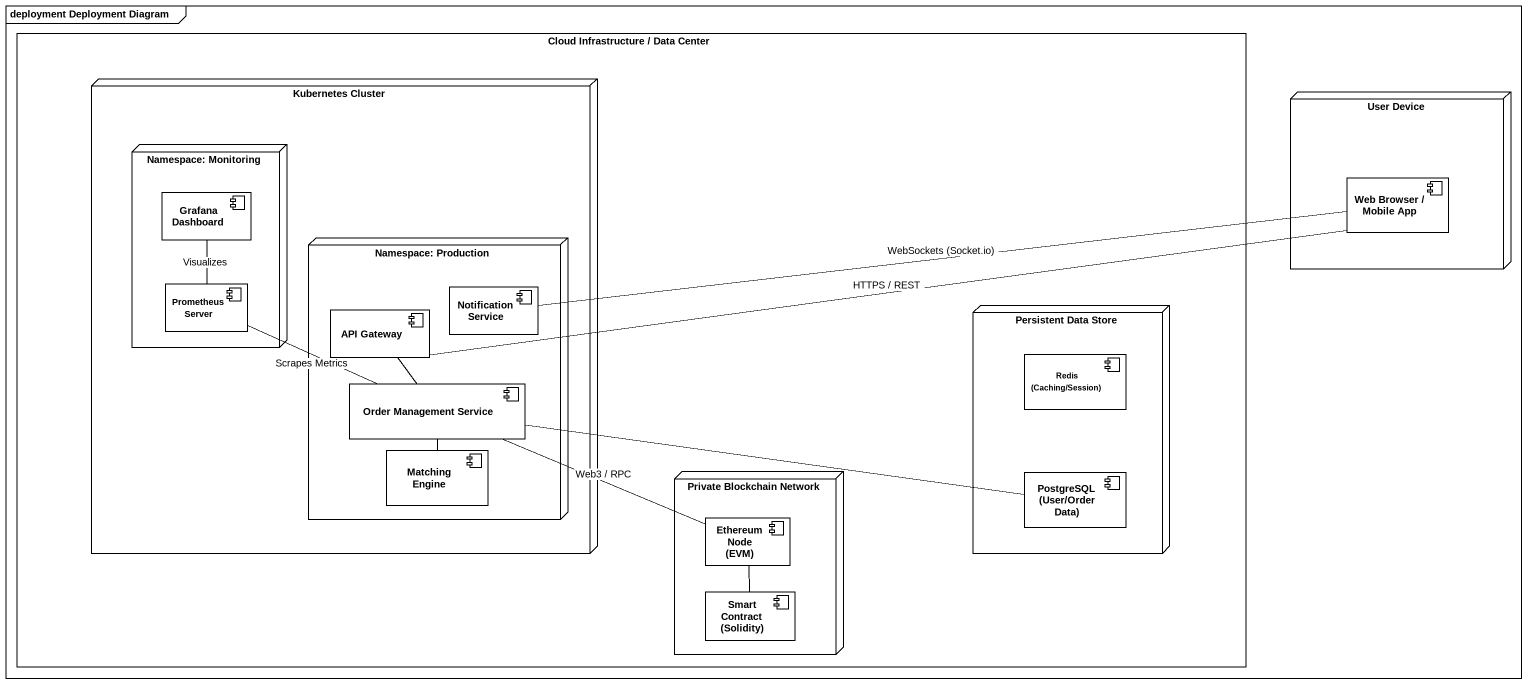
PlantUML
@startuml
mainframe deployment Deployment Diagram
rectangle "Cloud Infrastructure / Data Center" as Cloud_Infrastructure_Data {
  node "Kubernetes Cluster" as Kubernetes_Cluster {
    node "Namespace: Monitoring" as Namespace_Monitoring {
      component "Grafana Dashboard" as Grafana_Dashboard
      component "Prometheus Server" as Prometheus_Server
    }
    node "Namespace: Production" as Namespace_Production {
      component "API Gateway" as API_Gateway
      component "Notification Service" as Notification_Service
      component "Order Management Service" as Order_Management_Service
      component "Matching Engine" as Matching_Engine
    }
  }
  node "Persistent Data Store" as Persistent_Data_Store {
    component "Redis (Caching/Session)" as Redis_Caching_Session
    component "PostgreSQL (User/Order Data)" as PostgreSQL_User_Order_Data
  }
  node "Private Blockchain Network" as Private_Blockchain_Network {
    component "Ethereum Node (EVM)" as Ethereum_Node_EVM
    component "Smart Contract (Solidity)" as Smart_Contract_Solidity
  }
}
node "User Device" as User_Device {
  component "Web Browser / Mobile App" as Web_Browser_Mobile_App
}
Grafana_Dashboard -- Prometheus_Server : Visualizes
Prometheus_Server -right- Order_Management_Service : Scrapes Metrics
API_Gateway -right- Web_Browser_Mobile_App : HTTPS / REST
API_Gateway -- Order_Management_Service
Notification_Service -right- Web_Browser_Mobile_App : WebSockets (Socket.io)
Order_Management_Service -- Matching_Engine
Order_Management_Service -right- PostgreSQL_User_Order_Data
Order_Management_Service -right- Ethereum_Node_EVM : Web3 / RPC
Ethereum_Node_EVM -- Smart_Contract_Solidity
@enduml
